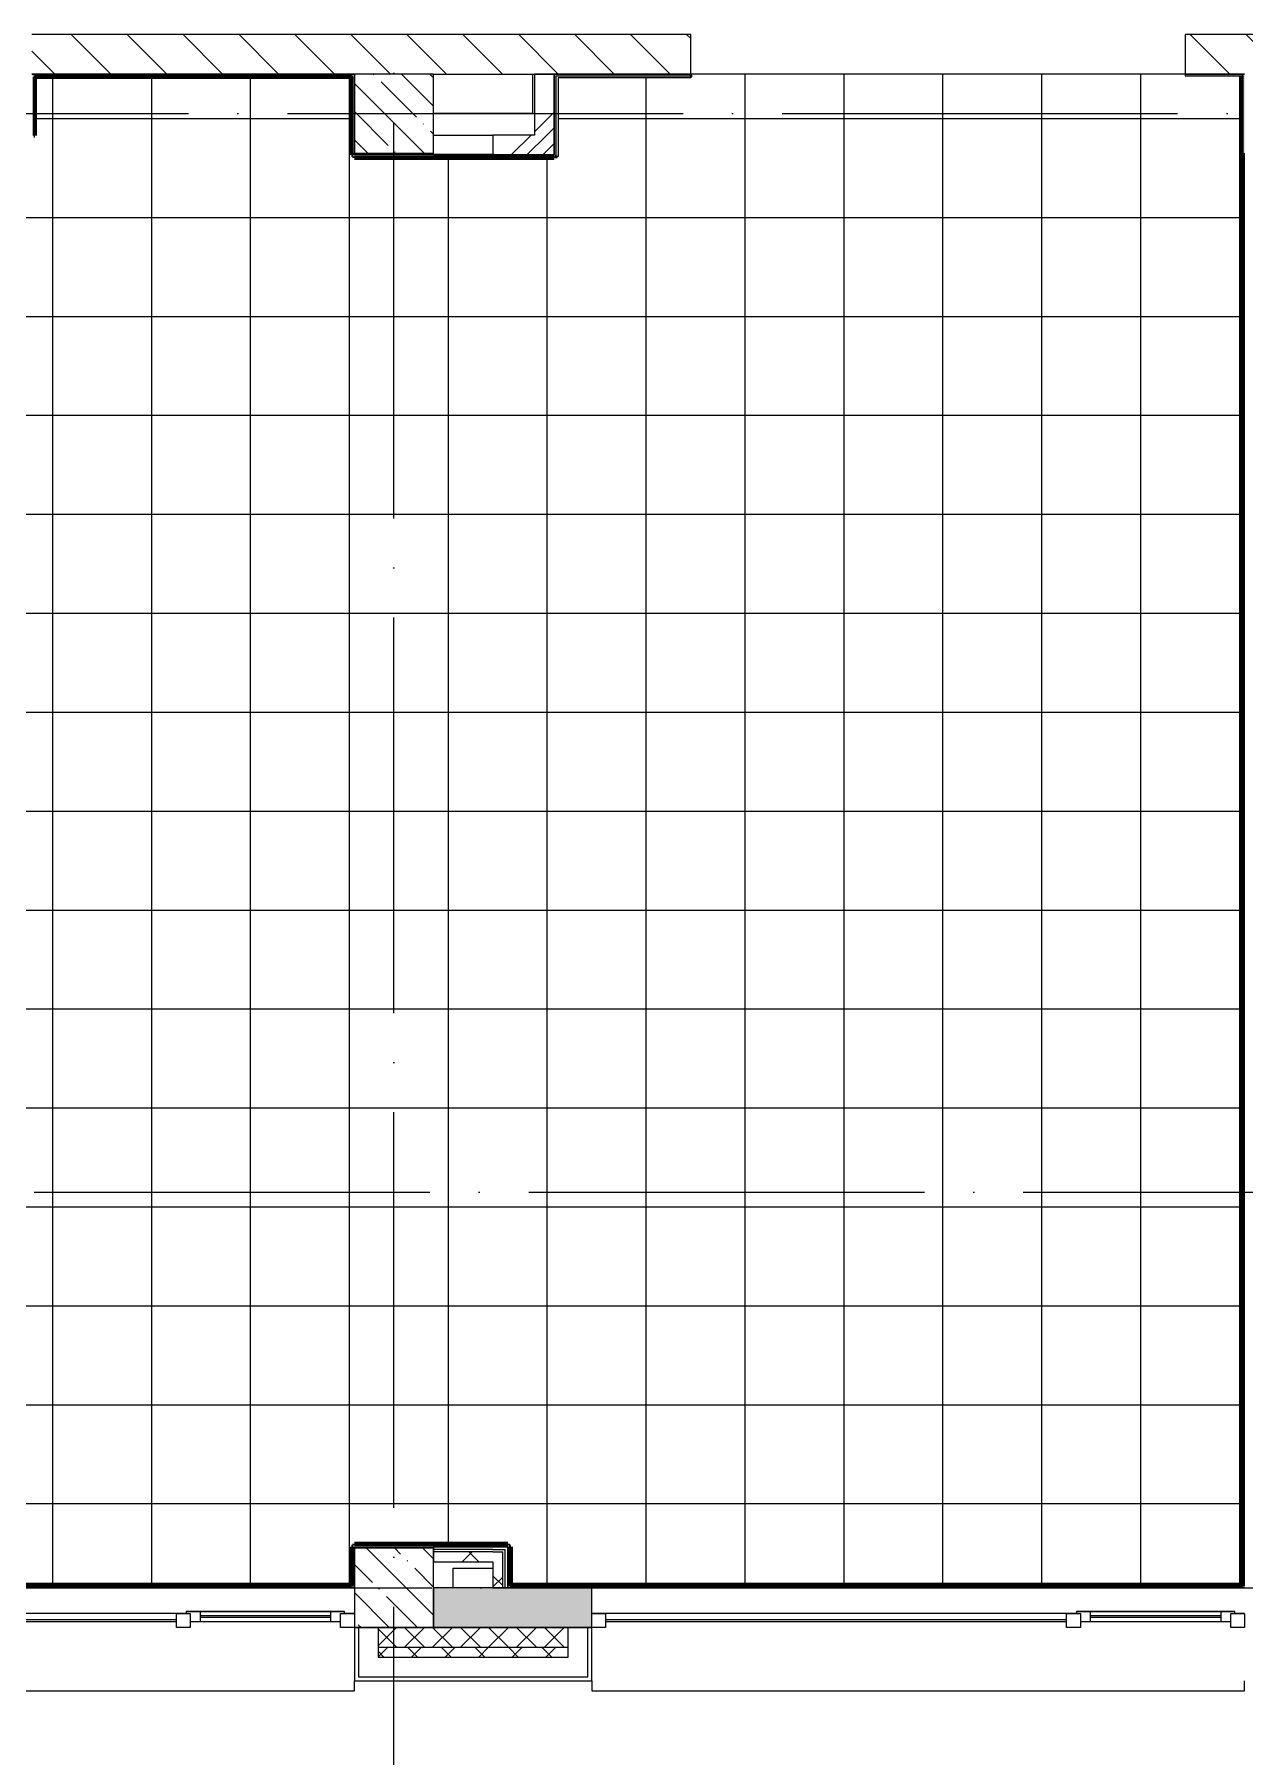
# Model space of a CAD drawing. Header units: millimetres. Extents: x 97 to 214665, y -4577 to 61202.
# Drawn here: x 68931 to 75048, y 42672 to 51375 of the extents above; entities that cross this region are included whole.
import ezdxf

# ---------------------------------------------------------------- set-up
doc = ezdxf.new("R2010")
doc.units = ezdxf.units.MM
doc.linetypes.add('ADSK_Линия сетки', pattern=[2500, 2000, -250, 0, -250])
for name, color, linetype, lineweight in [('A-FLOR-____-OTLN', 192, 'Continuous', 9), ('A-FLOR-____-PATT', 8, 'Continuous', 9), ('A-GENM-____-MCUT', 13, 'Continuous', 9), ('A-GENM-____-OTLN', 13, 'Continuous', 9), ('A-GLAZ-____-MCUT', 151, 'Continuous', 9), ('A-GLAZ-____-OTLN', 151, 'Continuous', 9), ('A-WALL-____-MCUT', 113, 'Continuous', 9), ('A-WALL-____-PATT', 111, 'Continuous', 9), ('A-WALL-FNSH-MCUT', 113, 'Continuous', 9), ('I-WALL-____-OTLN', 2, 'Continuous', 9), ('S-COLS-____-MCUT', 52, 'Continuous', 9), ('S-COLS-____-OTLN', 52, 'Continuous', 9), ('S-GRID-____-OTLN', 1, 'Continuous', 9)]:
    doc.layers.add(name, color=color, linetype=linetype, lineweight=lineweight)
pattern_1 = [(45, (0, 0), (-224.5064, 224.5064), []), (45, (79.38, 0), (0, 449.0128), []), (45, (-79.38, 0), (0, 449.0128), [])]
pattern_2 = [(45, (0, 0), (-141.42136, 141.42136), []), (135, (0, 0), (-141.42136, -141.42136), [])]

# ---------------------------------------------------------------- blocks, each defined once
blk = doc.blocks.new('Окно_СКБ_2Ст1 - Окно_СКБ_2Ст 3400-29018936-О_АИ_ПП_4_200_Целиком')
at = {"layer": 'A-GLAZ-____-MCUT', "color": 90}
for p, q in [((-1650, -195), (-1650, -125)), ((-1650, -125), (-1580, -125)), ((-1580, -125), (-1580, -195)), ((-820, -155), (-1580, -155)), ((-1580, -155), (-1580, -195)), ((-1530, -205), (-1530, -155)), ((-870, -205), (-870, -155)), ((-820, -195), (-820, -125)), ((-820, -125), (-750, -125)), ((-820, -195), (-820, -155)), ((-750, -125), (-750, -195)), ((1580, -195), (1580, -125)), ((1580, -125), (1650, -125)), ((1650, -125), (1650, -195)), ((-1580, -195), (-1650, -195)), ((-1580, -195), (-1600, -195)), ((-1600, -195), (-1600, -205)), ((-1600, -205), (-800, -205)), ((-800, -205), (-1600, -205)), ((-750, -195), (-820, -195)), ((-800, -195), (-820, -195)), ((-800, -205), (-800, -195)), ((1650, -195), (1580, -195))]:
    blk.add_line(p, q, dxfattribs=at)
at = {"layer": 'A-GLAZ-____-MCUT', "color": 10, "lineweight": 5}
for p, q in [((1580, -155), (-750, -155)), ((1580, -165), (-750, -165)), ((-1530, -175), (-870, -175)), ((-870, -185), (-1530, -185))]:
    blk.add_line(p, q, dxfattribs=at)
at = {"layer": 'A-GLAZ-____-OTLN', "color": 10, "lineweight": 5}
for p, q in [((-1650, -195), (-1600, -195)), ((-800, -195), (1650, -195))]:
    blk.add_line(p, q, dxfattribs=at)
blk = doc.blocks.new('Окно_СКБ_2Ст1 - Окно_СКБ_2Ст 3300_ОК2л-29018874-О_АИ_ПП_4_200_Целиком')
at = {"layer": 'A-GLAZ-____-MCUT', "color": 90}
for p, q in [((-1650, -195), (-1650, -125)), ((-1650, -125), (-1580, -125)), ((-1580, -125), (-1580, -195)), ((-820, -155), (-1580, -155)), ((-1580, -155), (-1580, -195)), ((-1530, -205), (-1530, -155)), ((-870, -205), (-870, -155)), ((-820, -195), (-820, -125)), ((-820, -125), (-750, -125)), ((-820, -195), (-820, -155)), ((-750, -125), (-750, -195)), ((1580, -195), (1580, -125)), ((1580, -125), (1650, -125)), ((1650, -125), (1650, -195)), ((-1580, -195), (-1650, -195)), ((-1580, -195), (-1600, -195)), ((-1600, -195), (-1600, -205)), ((-1600, -205), (-800, -205)), ((-800, -205), (-1600, -205)), ((-750, -195), (-820, -195)), ((-800, -195), (-820, -195)), ((-800, -205), (-800, -195)), ((1650, -195), (1580, -195))]:
    blk.add_line(p, q, dxfattribs=at)
at = {"layer": 'A-GLAZ-____-MCUT', "color": 10, "lineweight": 5}
for p, q in [((1580, -155), (-750, -155)), ((1580, -165), (-750, -165)), ((-1530, -175), (-870, -175)), ((-870, -185), (-1530, -185))]:
    blk.add_line(p, q, dxfattribs=at)
at = {"layer": 'A-GLAZ-____-OTLN', "color": 10, "lineweight": 5}
for p, q in [((-1650, -195), (-1600, -195)), ((-800, -195), (1650, -195))]:
    blk.add_line(p, q, dxfattribs=at)
blk = doc.blocks.new('WNW_Отлив1 - Отлив_металлический 2-28598290-О_АИ_ПП_4_200_Целиком')
at = {"layer": 'A-GLAZ-____-OTLN', "color": 10, "lineweight": 5}
for p, q in [((1650, 320), (-1650, 320)), ((-1650, 320), (-1650, 270)), ((1650, 270), (1650, 320))]:
    blk.add_line(p, q, dxfattribs=at)
blk = doc.blocks.new('BSC_Колонна _Прямоугольная - 400x400-V41-О_АИ_ПП_4_200_Целиком')
at = {"layer": 'S-COLS-____-OTLN', "lineweight": 5}
h = blk.add_hatch(dxfattribs=at)
h.set_pattern_fill('FP_77', color=256, style=0, pattern_type=2)
h.set_pattern_definition([(135, (-13250, -50975), (-142.5619, -142.5619), []), (135, (-13107.44, -50975), (-142.5619, -142.5619), [252.016, -50.403, 3.353, -47.05])])
h.paths.add_polyline_path([(-200, -200), (200, -200), (200, 200), (-200, 200)])
at = {"layer": 'S-COLS-____-MCUT', "color": 130, "lineweight": 25}
for p, q in [((200, 200), (-200, 200)), ((-200, 200), (-200, -200)), ((200, -200), (200, 200)), ((-200, -200), (200, -200))]:
    blk.add_line(p, q, dxfattribs=at)
blk = doc.blocks.new('ASML_АР_Отделка Люка - ВО Отделка люков_Грунтовка 0_Шпатлевка 0_Окраска 0_0-42467640-О_АИ_ПП_4_200_Целиком')
at = {"layer": 'A-GENM-____-MCUT', "color": 130, "lineweight": 25}
for p, q in [((150, 3), (-150, 3)), ((-150, 3), (-150, 0)), ((150, 0), (150, 3)), ((-150, 0), (150, 0))]:
    blk.add_line(p, q, dxfattribs=at)
blk = doc.blocks.new('0083_СОШ675_АР_R22_rvt-1-О_АИ_ПП_4_200_Целиком')
at = {"layer": 'A-WALL-____-PATT', "lineweight": 5}
h = blk.add_hatch(dxfattribs=at)
h.set_pattern_fill('FP_8', color=10, style=0, pattern_type=2)
h.set_pattern_definition([(135, (0, 0), (-141.42136, -141.42136), [])])
h.paths.add_polyline_path([(24080, 51175), (24080, 51375), (20550, 51375), (20550, 51175), (23378.3, 51175)])
h.paths.add_polyline_path([(18050, 51175), (18050, 51375), (17250, 51375), (17250, 51175), (17950, 51175)])
h.paths.add_polyline_path([(14750, 51175), (14750, 51375), (11420, 51375), (11420, 51175), (13714.8, 51175)])
h = blk.add_hatch(dxfattribs=at)
h.set_pattern_fill('FP_15', color=10, style=0, pattern_type=2)
h.set_pattern_definition(pattern_1)
h.paths.add_polyline_path([(14060, 50866), (14060, 51175), (13960, 51175), (13960, 50866)])
h = blk.add_hatch(dxfattribs=at)
h.set_pattern_fill('FP_15', color=10, style=0, pattern_type=2)
h.set_pattern_definition(pattern_1)
h.paths.add_polyline_path([(13750, 50766), (14060, 50766), (14060, 50866), (13750, 50866), (13750, 50769)])
h = blk.add_hatch(dxfattribs=at)
h.set_pattern_fill('FP_20', color=252, style=0, pattern_type=2)
h.set_pattern_definition(pattern_2)
h.paths.add_polyline_path([(13750, 43657), (13750, 43707), (13450, 43707), (13450, 43657), (13714.8, 43657)])
h = blk.add_hatch(dxfattribs=at)
h.set_pattern_fill('FP_20', color=252, style=0, pattern_type=2)
h.set_pattern_definition(pattern_2)
h.paths.add_polyline_path([(13800, 43525), (13800, 43707), (13750, 43707), (13750, 43525)])
h = blk.add_hatch(dxfattribs=at)
h.set_pattern_fill('FP_74', color=10, style=0, pattern_type=2)
h.set_pattern_definition([(50, (0, 0), (364.3679, -31.8783), [38.1, -419.1]), (355, (0, 0), (-70.4859, 382.1133), [30.48, -335.28]), (100.451, (30.36, -2.66), (293.885, 350.2334), [32.38, -356.18]), (46.184, (0, 101.6), (542.1585, -84.0858), [57.15, -628.65]), (96.636, (45.2, 94.6), (474.805, 494.8554), [48.57, -534.27]), (351.184, (0, 101.6), (474.8102, 494.85), [45.72, -502.92]), (21, (50.8, 76.2), (303.2285, -204.5305), [38.1, -419.1]), (326, (50.8, 76.2), (123.6039, 368.376), [30.48, -335.28]), (71.451, (76.07, 59.16), (426.8341, 163.8427), [32.38, -356.18]), (37.5, (0, 0), (6.17665, 169.11015), [16.764, -314.452, 16.764, -323.596, -336.55]), (37.5, (0, 0), (6.17665, 169.11015), [-671.576, 16.764, -319.786]), (7.5, (0, 0), (133.63888, 200.3615), [16.764, -177.292, 16.764, -306.832, -128.27]), (7.5, (0, 0), (133.63888, 200.3615), [-517.652, 16.764, -111.506]), (327.5, (-113.28, 0), (271.18182, -11.45836), [16.764, -110.236, 16.764, -379.476, -525.78]), (327.5, (-113.28, 0), (271.18182, -11.45836), [-523.24, 16.764, -509.016]), (317.5, (-164.08, 0), (296.2585, 50.85285), [16.764, -148.336, 16.764, -246.38, -373.38]), (317.5, (-164.08, 0), (296.2585, 50.85285), [-428.244, 16.764, -356.616])])
h.paths.add_polyline_path([(67170, 43325), (69050, 43325), (69050, 43525), (67050, 43525), (67050, 43325), (67070, 43325)])
h.paths.add_polyline_path([(64650, 43325), (65350, 43325), (65350, 43525), (64650, 43525)])
h.paths.add_polyline_path([(60830, 43325), (60850, 43325), (60850, 43525), (60150, 43525), (60150, 43325), (60730, 43325)])
h.paths.add_polyline_path([(62570, 43325), (63350, 43325), (63350, 43525), (62550, 43525), (62550, 43325)])
h.paths.add_polyline_path([(58070, 43325), (58850, 43325), (58850, 43525), (58050, 43525), (58050, 43325)])
h.paths.add_polyline_path([(54301.6, 43325), (54350, 43325), (54350, 43525), (53550, 43525), (53550, 43325), (53818.4, 43325)])
h.paths.add_polyline_path([(49850, 43325), (49850, 43525), (49050, 43525), (49050, 43325), (49469.8, 43325)])
h.paths.add_polyline_path([(44670, 43325), (45350, 43325), (45350, 43525), (44550, 43525), (44550, 43325), (44638.1, 43325)])
h.paths.add_polyline_path([(42850, 43325), (42850, 43525), (42150, 43525), (42150, 43325), (42830, 43325)])
h.paths.add_polyline_path([(40772.6, 43325), (40850, 43325), (40850, 43525), (40050, 43525), (40050, 43325), (40289.5, 43325)])
h.paths.add_polyline_path([(36350, 43325), (36750, 43325), (36750, 43525), (36350, 43525)])
h.paths.add_polyline_path([(35570, 43325), (35950, 43325), (35950, 43525), (35550, 43525), (35550, 43325)])
h.paths.add_polyline_path([(32075.5, 43325), (32250, 43325), (32250, 43525), (31450, 43525), (31450, 43325), (31592.3, 43325)])
h.paths.add_polyline_path([(27726.9, 43325), (27750, 43325), (27750, 43525), (26950, 43525), (26950, 43325), (27630, 43325)])
h.paths.add_polyline_path([(23250, 43325), (23250, 43525), (22450, 43525), (22450, 43325), (23230, 43325)])
h.paths.add_polyline_path([(24730, 43325), (24850, 43325), (24850, 43525), (24150, 43525), (24150, 43325), (24270, 43325)])
h.paths.add_polyline_path([(18730, 43325), (18750, 43325), (18750, 43525), (17950, 43525), (17950, 43325), (18630, 43325)])
h.paths.add_polyline_path([(13450, 43325), (14250, 43325), (14250, 43525), (13450, 43525)])
h.paths.add_polyline_path([(9730, 43325), (9750, 43325), (9750, 43525), (8950, 43525), (8950, 43325), (9630, 43325)])
h.paths.add_polyline_path([(6467.1, 43325), (6850, 43325), (6850, 43525), (6150, 43525), (6150, 43325), (6270, 43325)])
h.paths.add_polyline_path([(5017.6, 43325), (5250, 43325), (5250, 43525), (4450, 43525), (4450, 43325), (4534.4, 43325)])
h.paths.add_polyline_path([(750, 43325), (750, 43525), (200, 43525), (200, 43325), (730, 43325)])
h = blk.add_hatch(dxfattribs=at)
h.set_pattern_fill('FP_21', color=10, style=0, pattern_type=2)
h.set_pattern_definition([(45, (0, 0), (-70.71068, 70.71068), []), (135, (0, 0), (-70.71068, -70.71068), [])])
h.paths.add_polyline_path([(69150, 43225), (69150, 43325), (67170, 43325), (67170, 43225), (68796.9, 43225)])
h.paths.add_polyline_path([(64770, 43225), (65230, 43225), (65230, 43325), (64770, 43325), (64770, 43281.5)])
h.paths.add_polyline_path([(63630, 43225), (63630, 43325), (62670, 43325), (62670, 43225)])
h.paths.add_polyline_path([(60730, 43225), (60730, 43325), (60270, 43325), (60270, 43225)])
h.paths.add_polyline_path([(59130, 43225), (59130, 43325), (58170, 43325), (58170, 43225)])
h.paths.add_polyline_path([(54630, 43225), (54630, 43325), (53670, 43325), (53670, 43225)])
h.paths.add_polyline_path([(49170, 43225), (50130, 43225), (50130, 43325), (49170, 43325), (49170, 43281.5)])
h.paths.add_polyline_path([(45630, 43225), (45630, 43325), (44670, 43325), (44670, 43225)])
h.paths.add_polyline_path([(42270, 43225), (42730, 43225), (42730, 43325), (42270, 43325), (42270, 43281.5)])
h.paths.add_polyline_path([(41130, 43225), (41130, 43325), (40170, 43325), (40170, 43225), (40772.6, 43225)])
h.paths.add_polyline_path([(35670, 43225), (36630, 43225), (36630, 43325), (35670, 43325), (35670, 43281.5)])
h.paths.add_polyline_path([(32130, 43225), (32130, 43325), (31170, 43325), (31170, 43225)])
h.paths.add_polyline_path([(26670, 43225), (27630, 43225), (27630, 43325), (26670, 43325), (26670, 43281.5)])
h.paths.add_polyline_path([(24270, 43225), (24730, 43225), (24730, 43325), (24270, 43325), (24270, 43281.5)])
h.paths.add_polyline_path([(23130, 43225), (23130, 43325), (22170, 43325), (22170, 43225)])
h.paths.add_polyline_path([(17670, 43225), (18630, 43225), (18630, 43325), (17670, 43325), (17670, 43281.5)])
h.paths.add_polyline_path([(14130, 43225), (14130, 43325), (13170, 43325), (13170, 43225), (13714.8, 43225)])
h.paths.add_polyline_path([(9630, 43225), (9630, 43325), (8670, 43325), (8670, 43225)])
h.paths.add_polyline_path([(5130, 43225), (5130, 43325), (4170, 43325), (4170, 43225)])
h.paths.add_polyline_path([(6270, 43225), (6730, 43225), (6730, 43325), (6270, 43325), (6270, 43281.5)])
h.paths.add_polyline_path([(630, 43225), (630, 43325), (-300, 43325), (-300, 43225)])
h = blk.add_hatch(dxfattribs=at)
h.set_pattern_fill('FP_7', color=10, style=0, pattern_type=2)
h.set_pattern_definition([(135, (0, 0), (-84.85281, -84.85281), []), (225, (0, 0), (84.85281, -84.85281), [])])
h.paths.add_polyline_path([(69050, 43175), (69150, 43175), (69150, 43225), (67170, 43225), (67170, 43175), (68796.9, 43175)])
h.paths.add_polyline_path([(65230, 43175), (65230, 43225), (64770, 43225), (64770, 43175)])
h.paths.add_polyline_path([(63630, 43175), (63630, 43225), (62670, 43225), (62670, 43175)])
h.paths.add_polyline_path([(60730, 43175), (60730, 43225), (60270, 43225), (60270, 43175)])
h.paths.add_polyline_path([(59130, 43175), (59130, 43225), (58170, 43225), (58170, 43175)])
h.paths.add_polyline_path([(54630, 43175), (54630, 43225), (53670, 43225), (53670, 43175)])
h.paths.add_polyline_path([(50130, 43175), (50130, 43225), (49170, 43225), (49170, 43175)])
h.paths.add_polyline_path([(44670, 43175), (45630, 43175), (45630, 43225), (44670, 43225)])
h.paths.add_polyline_path([(42730, 43175), (42730, 43225), (42270, 43225), (42270, 43175)])
h.paths.add_polyline_path([(41130, 43175), (41130, 43225), (40170, 43225), (40170, 43175), (40772.6, 43175)])
h.paths.add_polyline_path([(36630, 43175), (36630, 43225), (35670, 43225), (35670, 43175)])
h.paths.add_polyline_path([(32130, 43175), (32130, 43225), (31170, 43225), (31170, 43175)])
h.paths.add_polyline_path([(26670, 43175), (27630, 43175), (27630, 43225), (26670, 43225)])
h.paths.add_polyline_path([(24270, 43175), (24730, 43175), (24730, 43225), (24270, 43225)])
h.paths.add_polyline_path([(23130, 43175), (23130, 43225), (22170, 43225), (22170, 43175)])
h.paths.add_polyline_path([(17670, 43175), (18630, 43175), (18630, 43225), (17670, 43225)])
h.paths.add_polyline_path([(13714.8, 43175), (14130, 43175), (14130, 43225), (13170, 43225), (13170, 43175)])
h.paths.add_polyline_path([(9630, 43175), (9630, 43225), (8670, 43225), (8670, 43175)])
h.paths.add_polyline_path([(6730, 43175), (6730, 43225), (6270, 43225), (6270, 43175)])
h.paths.add_polyline_path([(4170, 43175), (5130, 43175), (5130, 43225), (4170, 43225)])
h.paths.add_polyline_path([(630, 43175), (630, 43225), (-350, 43225), (-350, 43175)])
at = {"layer": 'S-COLS-____-OTLN', "lineweight": 5}
h = blk.add_hatch(dxfattribs=at)
h.set_pattern_fill('FP_31', color=256, style=0, pattern_type=2)
h.set_pattern_definition([(135, (0, 0), (-142.5612, -142.5612), []), (135, (142.56, 0), (-142.5612, -142.5612), [252.016, -50.403, 3.353, -47.05])])
h.paths.add_polyline_path([(13050, 43325), (13450, 43325), (13450, 43725), (13050, 43725)])
at = {"layer": 'A-FLOR-____-OTLN', "color": 90}
for p, q in [((13950, 51175), (13950, 50975)), ((13950, 50975), (13450, 50975)), ((13550, 43525), (13550, 43625)), ((13550, 43625), (13750, 43625))]:
    blk.add_line(p, q, dxfattribs=at)
at = {"layer": 'A-WALL-____-MCUT', "color": 50, "lineweight": 13}
for p, q in [((14750, 51375), (11420, 51375)), ((14750, 51175), (14750, 51375)), ((18050, 51375), (17250, 51375)), ((17250, 51375), (17250, 51175)), ((11420, 51175), (13050, 51175)), ((13450, 51175), (14750, 51175)), ((14060, 51175), (13960, 51175)), ((13960, 51175), (13960, 50866)), ((14060, 50866), (14060, 51175)), ((17250, 51175), (17550, 51175)), ((13960, 50866), (13750, 50866)), ((13750, 50866), (13750, 50769)), ((14060, 50766), (14060, 50866)), ((13750, 50766), (14060, 50766)), ((13450, 43707), (13450, 43657)), ((13750, 43707), (13450, 43707)), ((13750, 43707), (13800, 43707)), ((13800, 43525), (13800, 43707)), ((13450, 43657), (13750, 43657)), ((13750, 43657), (13750, 43525)), ((14250, 43525), (13450, 43525)), ((13750, 43525), (13800, 43525)), ((14250, 43325), (14250, 43525)), ((14130, 43325), (13450, 43325)), ((13450, 43325), (14130, 43325)), ((14230, 43325), (14130, 43325)), ((14130, 43325), (14230, 43325)), ((14250, 43325), (14230, 43325)), ((14230, 43325), (14250, 43325))]:
    blk.add_line(p, q, dxfattribs=at)
at = {"layer": 'A-WALL-____-MCUT', "color": 10, "lineweight": 5}
for p, q in [((13750, 43719.5), (13450, 43719.5)), ((13750, 43719.5), (13800, 43719.5)), ((13800, 43719.5), (13812.5, 43719.5)), ((13812.5, 43525), (13812.5, 43719.5)), ((13450, 43525), (13450, 43325)), ((13070, 43325), (13070, 43075)), ((13170, 43325), (13170, 43225)), ((14130, 43225), (14130, 43325)), ((14230, 43075), (14230, 43325)), ((13170, 43225), (13170, 43175)), ((13170, 43225), (14130, 43225)), ((13170, 43175), (14130, 43175)), ((14130, 43175), (14130, 43225)), ((13070, 43075), (14230, 43075))]:
    blk.add_line(p, q, dxfattribs=at)
at = {"layer": 'A-WALL-____-MCUT', "color": 90}
blk.add_line((13450, 43325), (13170, 43325), dxfattribs=at)
at = {"layer": 'A-WALL-FNSH-MCUT', "color": 90}
for p, q in [((13750, 43732), (13450, 43732)), ((13450, 43732), (13450, 43719.5)), ((13450, 43719.5), (13450, 43707)), ((13800, 43732), (13750, 43732)), ((13812.5, 43732), (13800, 43732)), ((13825, 43732), (13812.5, 43732)), ((13825, 43525), (13825, 43732)), ((13800, 43525), (13812.5, 43525)), ((13812.5, 43525), (13825, 43525)), ((13070, 43325), (13050, 43325)), ((13050, 43325), (13050, 43055)), ((13170, 43325), (13070, 43325)), ((14250, 43055), (14250, 43325)), ((13050, 43055), (14250, 43055))]:
    blk.add_line(p, q, dxfattribs=at)
at = {"layer": 'I-WALL-____-OTLN', "color": 90}
for p, q in [((13450, 50866), (13750, 50866)), ((13450, 50769), (13450, 50775)), ((9750, 43525), (13050, 43525)), ((14250, 43525), (17550, 43525))]:
    blk.add_line(p, q, dxfattribs=at)
at = {"layer": 'S-COLS-____-MCUT', "color": 130, "lineweight": 25}
for p, q in [((13450, 43725), (13050, 43725)), ((13050, 43725), (13050, 43325)), ((13450, 43525), (13450, 43725)), ((13050, 43325), (13450, 43325))]:
    blk.add_line(p, q, dxfattribs=at)
at = {"layer": 'S-COLS-____-OTLN', "color": 90}
blk.add_line((13450, 43325), (13450, 43525), dxfattribs=at)
at = {"layer": 'A-GENM-____-OTLN', "color": 90, "lineweight": 9, "rotation": 180}
blk.add_blockref('ASML_АР_Отделка Люка - ВО Отделка люков_Грунтовка 0_Шпатлевка 0_Окраска 0_0-42467640-О_АИ_ПП_4_200_Целиком', (13600, 50769), dxfattribs=at)
at = {"layer": 'A-GLAZ-____-OTLN', "color": 90, "lineweight": 9, "rotation": 180}
for name, p in [('Окно_СКБ_2Ст1 - Окно_СКБ_2Ст 3300_ОК2л-29018874-О_АИ_ПП_4_200_Целиком', (11400, 43200)), ('Окно_СКБ_2Ст1 - Окно_СКБ_2Ст 3400-29018936-О_АИ_ПП_4_200_Целиком', (15900, 43200)), ('WNW_Отлив1 - Отлив_металлический 2-28598290-О_АИ_ПП_4_200_Целиком', (11400, 43325)), ('WNW_Отлив1 - Отлив_металлический 2-28598290-О_АИ_ПП_4_200_Целиком', (15900, 43325))]:
    blk.add_blockref(name, p, dxfattribs=at)
at = {"layer": 'S-COLS-____-OTLN', "color": 90, "lineweight": 9}
blk.add_blockref('BSC_Колонна _Прямоугольная - 400x400-V41-О_АИ_ПП_4_200_Целиком', (13250, 50975), dxfattribs=at)
blk = doc.blocks.new('BSC_Колонна _Прямоугольная - ПР-1_Профиль торцевой для плитки-V116-О_АИ_ПП_4_200_Целиком')
at = {"layer": 'S-COLS-____-MCUT'}
for p, q in [((0, 5), (-5, 5)), ((-5, 5), (-5, -5)), ((-5, -5), (5, -5)), ((5, -5), (5, 0))]:
    blk.add_line(p, q, dxfattribs=at)
blk = doc.blocks.new('BSC_Колонна _Прямоугольная - ПР-1_Профиль торцевой для плитки-V117-О_АИ_ПП_4_200_Целиком')
at = {"layer": 'S-COLS-____-MCUT'}
for p, q in [((5, 5), (-5, 5)), ((-5, 5), (-5, -0.1)), ((5, -5), (5, 5)), ((0, -5), (5, -5))]:
    blk.add_line(p, q, dxfattribs=at)

msp = doc.modelspace()

# ---------------------------------------------------------------- hatches: boundary and pattern name
at = {"layer": 'A-FLOR-____-PATT'}
h = msp.add_hatch(dxfattribs=at)
h.set_pattern_fill('FP_206', color=256, style=0, pattern_type=2)
h.set_pattern_definition([(270, (92023.1, 47450), (500, 3e-14), []), (0, (92023.1, 47450), (0, 500), [])])
h.paths.add_polyline_path([(66048.114412, 43525), (66048.114412, 43725), (66448.09249, 43725), (66448.09249, 43731.999414), (66048.09249, 43732), (66048.09249, 43525)])
h.paths.add_polyline_path([(70548.114412, 43525.000586), (70548.114412, 43725), (70948.09249, 43725), (70948.09249, 43731.999414), (70548.09249, 43732), (70548.09249, 43525.000586)])
h.paths.add_polyline_path([(73145.577757, 43540.000586), (75033.09249, 43540.000586), (75033.09249, 51165), (74748.136333, 51165), (74748.136333, 51174.999414), (72248.136333, 51174.999414), (72248.136333, 51170), (72253.136333, 51170), (72253.136333, 51160), (72248.136333, 51160), (72248.136333, 51155), (71578.114412, 51155), (71578.114412, 50757.5), (71573.114412, 50757.5), (71573.114412, 50752.5), (71563.114412, 50752.5), (71562.933906, 50756.000586), (71558.114412, 50756.000586), (71557.613792, 50751.000586), (70548.114412, 50751.000586), (70548.114412, 50756.000586), (70538.114412, 50756.000586), (70538.114412, 50766.000586), (70533.114412, 50766.911038), (70533.114412, 51160), (68933.114412, 51160), (68933.114412, 50864.999414), (68928.114412, 50864.392056), (68928.114412, 50855), (68918.114412, 50855), (68918.114412, 50850), (66463.114412, 50848.850302), (66463.114412, 50775.000586), (66458.114412, 50775), (66458.114412, 50765.000586), (66448.114412, 50765.000586), (66447.263381, 50760.000586), (66048.114412, 50760.000586), (66048.092521, 50765.000586), (66038.114412, 50765.000586), (66038.114412, 50775.000586), (66033.114412, 50775.000586), (66033.114412, 50850), (63713.114412, 50850), (63713.114412, 50766), (63708.114412, 50766), (63708.114412, 50756), (63698.114412, 50756), (63698.114412, 50751), (60948.09249, 50751), (60948.09249, 50756), (60938.09249, 50756), (60938.09249, 50752.5), (60928.09249, 50752.5), (60928.09249, 51155), (60293.114412, 51155), (60293.114412, 51160), (60198.09249, 51160), (60198.09249, 51174.999414), (57698.114412, 51174.88243), (57698.114412, 51110), (57713.114412, 51110), (57713.114412, 50775), (57708.114412, 50775), (57708.114412, 50760), (57513.09249, 50760), (57513.09249, 43740.000586), (58123.092491, 43740.000586), (58123.092491, 43735.000586), (58133.092491, 43735.000586), (58133.092491, 43725.000586), (58138.092491, 43724.124093), (58138.092491, 43540.000586), (61533.114412, 43540.000586), (61533.114412, 43732), (61538.114412, 43732), (61538.114412, 43742), (61548.114412, 43742), (61548.114412, 43747), (62323.114412, 43747), (62323.114412, 43742), (62333.114412, 43742), (62333.114412, 43732), (62338.114412, 43732), (62338.114412, 43540.000586), (66033.09249, 43540.000586), (66033.09249, 43732), (66038.09249, 43732), (66038.09249, 43742), (66048.09249, 43742), (66048.114412, 43747), (66823.114412, 43747), (66823.114412, 43742), (66833.114412, 43742), (66833.114412, 43732), (66838.114412, 43732), (66838.114412, 43540.000586), (70533.09249, 43540.000586), (70533.09249, 43732), (70538.09249, 43732), (70538.09249, 43742), (70548.09249, 43742), (70548.114412, 43747), (71323.114412, 43747), (71323.681803, 43742), (71333.114412, 43742), (71333.114412, 43732), (71338.114412, 43732), (71338.114412, 43540.000586), (72179.224545, 43540.000586)])
h.paths.add_polyline_path([(61549.339211, 43725), (61948.09249, 43725), (61948.09249, 43731.999414), (61548.114412, 43732), (61548.114412, 43725)])
h.paths.add_polyline_path([(71248.114412, 43731.999414), (71248.112067, 43732), (71212.871333, 43731.999414)])
h.paths.add_polyline_path([(66748.114412, 43731.999414), (66748.112067, 43732), (66448.114412, 43732)])
h.paths.add_polyline_path([(61548.114412, 50766), (61948.09249, 50766), (61948.09249, 50775), (61548.09249, 50775), (61548.09249, 50766)])
at = {"layer": 'A-WALL-____-PATT'}
for points in [[(70538.114412, 51165), (70548.114412, 51165), (70548.114412, 51175), (68918.114412, 51175), (68918.114412, 51165), (69280.164908, 51165)], [(75038.09249, 43535.000586), (75048.09249, 43535.000586), (75048.09249, 51175), (75038.09249, 51175), (75038.09249, 46173.041998)], [(70548.114412, 50766.000586), (70548.114412, 51165), (70538.114412, 51165), (70538.114412, 50766.000586)], [(71568.114412, 50766.000586), (71568.114412, 51165), (71558.114412, 51165), (71558.114412, 50766.000586)], [(70538.114412, 50756.000586), (71563.114412, 50756.049606), (71563.114412, 50762.5), (71568.114412, 50762.5), (71568.114412, 50766.000586), (70538.114412, 50766.000586)], [(71333.114412, 43732), (71333.114412, 43742), (70538.09249, 43742), (70538.09249, 43732), (71323.114412, 43732)], [(70548.09249, 43535.000586), (70548.09249, 43732), (70538.09249, 43732), (70538.09249, 43535.000586)], [(71333.114412, 43535.000586), (71333.114412, 43732), (71323.114412, 43732), (71323.114412, 43535.000586)], [(71748.09249, 43525.000586), (71748.09249, 43535.000586), (71323.114412, 43535.000586), (71323.114412, 43525.000586), (71696.047939, 43525.000586)]]:
    msp.add_hatch(color=7, dxfattribs=at).paths.add_polyline_path(points)
h = msp.add_hatch(color=7, dxfattribs=at)
h.paths.add_polyline_path([(75038.09249, 51165), (75038.09249, 51175), (74748.136333, 51175), (74748.136333, 51165)])
h.paths.add_polyline_path([(71568.114412, 51165), (72243.136333, 51165), (72243.136333, 51170), (72248.136333, 51170), (72248.136333, 51175), (71558.114412, 51175), (71558.114412, 51165)])

# ---------------------------------------------------------------- linework, layer by layer
at = {"layer": 'A-FLOR-____-OTLN'}
msp.add_line((74748.136333, 51174.999414), (72248.136333, 51174.999414), dxfattribs=at)
at = {"layer": 'A-WALL-____-MCUT', "color": 7}
for p, q in [((70548.114412, 51175), (68918.114412, 51175)), ((72248.136333, 51175), (71558.114412, 51175)), ((71558.114412, 51175), (71558.114412, 50766.000586)), ((72248.136333, 51170), (72248.136333, 51175)), ((75048.09249, 51175), (74748.136333, 51175)), ((74748.136333, 51175), (74748.136333, 51165)), ((75038.09249, 51175), (75038.09249, 43535.000586)), ((68928.114412, 51165), (70538.114412, 51165)), ((70538.114412, 51165), (70538.114412, 50756.000586)), ((74748.136333, 51165), (75038.09249, 51165)), ((70538.114412, 50756.000586), (71563.114412, 50756.000586)), ((70548.114412, 50766.000586), (70548.114412, 50775)), ((70948.09249, 50766.000586), (70548.114412, 50766.000586)), ((71558.114412, 50766.000586), (71248.09249, 50766.000586)), ((75048.09249, 43535.000586), (75048.09249, 50775)), ((70538.09249, 43742), (70538.09249, 43535.000586)), ((71333.114412, 43742), (70538.09249, 43742)), ((70548.09249, 43535.000586), (70548.09249, 43732)), ((70548.09249, 43732), (71323.114412, 43732)), ((71323.114412, 43732), (71323.114412, 43525.000586)), ((71333.114412, 43535.000586), (71333.114412, 43742)), ((70538.09249, 43535.000586), (70548.09249, 43535.000586)), ((71323.114412, 43525.000586), (71748.09249, 43525.000586)), ((71748.09249, 43535.000586), (71333.114412, 43535.000586)), ((71748.09249, 43525.000586), (71748.09249, 43535.000586)), ((75038.09249, 43535.000586), (75048.09249, 43535.000586))]:
    msp.add_line(p, q, dxfattribs=at)
at = {"layer": 'I-WALL-____-OTLN', "color": 5, "lineweight": 90}
for p, q in [((70533.114412, 51160), (68933.114412, 51160)), ((68933.114412, 51160), (68933.114412, 50865)), ((70533.114412, 50766.000586), (70533.114412, 51160)), ((75033.09249, 43535.000586), (75033.09249, 51165)), ((68928.114412, 50865), (68933.114412, 50865)), ((70533.114412, 50766.000586), (70538.114412, 50766.000586)), ((70548.114412, 50756.000586), (70548.114412, 50751.000586)), ((71558.114412, 50751.000586), (70548.114412, 50751.000586)), ((71558.114412, 50751.000586), (71558.114412, 50756.098625)), ((70533.09249, 43540.000586), (70533.09249, 43732)), ((70538.09249, 43732), (70533.09249, 43732)), ((70548.09249, 43747), (71323.114412, 43747)), ((70548.09249, 43747), (70548.09249, 43742)), ((71323.114412, 43741.872615), (71323.114412, 43747)), ((71338.114412, 43732), (71333.114412, 43732)), ((71338.114412, 43732), (71338.114412, 43534.880098)), ((66833.114412, 43540.000586), (70533.09249, 43540.000586)), ((71333.114412, 43540.000586), (75038.09249, 43540.000586))]:
    msp.add_line(p, q, dxfattribs=at)
at = {"layer": 'I-WALL-____-OTLN'}
for p, q in [((71568.114412, 51165), (72248.136333, 51165)), ((71568.114412, 50757.5), (71568.114412, 51165)), ((72248.136333, 51155), (71578.114412, 51155)), ((71578.114412, 51155), (71578.114412, 50757.5)), ((72248.136333, 51155), (72248.136333, 51165)), ((71578.114412, 50757.5), (71568.114412, 50757.5)), ((67248.09249, 43535.000586), (70538.09249, 43535.000586)), ((70548.09249, 43525.000586), (67248.114412, 43525.000586)), ((71748.09249, 43535.000586), (75038.09249, 43535.000586)), ((75048.09249, 43525.000586), (71748.114412, 43525.000586))]:
    msp.add_line(p, q, dxfattribs=at)
at = {"layer": 'S-GRID-____-OTLN', "linetype": 'ADSK_Линия сетки'}
for p, q in [((70748.114412, -3572.657751), (70748.114412, 60644.999414)), ((55209.102261, 50975.000586), (212576.668489, 50975.000586)), ((53928.563196, 45525.000586), (213846.668489, 45525.000586)), ((53939.102261, 43525.000586), (213846.668489, 43525.000586))]:
    msp.add_line(p, q, dxfattribs=at)

# ---------------------------------------------------------------- block references
at = {"color": 250, "lineweight": 5}
msp.add_blockref('0083_СОШ675_АР_R22_rvt-1-О_АИ_ПП_4_200_Целиком', (57498.114412, 0), dxfattribs=at)
at = {"layer": 'S-COLS-____-OTLN'}
for name, p in [('BSC_Колонна _Прямоугольная - ПР-1_Профиль торцевой для плитки-V117-О_АИ_ПП_4_200_Целиком', (72248.136333, 51165)), ('BSC_Колонна _Прямоугольная - ПР-1_Профиль торцевой для плитки-V116-О_АИ_ПП_4_200_Целиком', (71568.114412, 50757.5))]:
    msp.add_blockref(name, p, dxfattribs=at)

doc.saveas('drawing.dxf')
